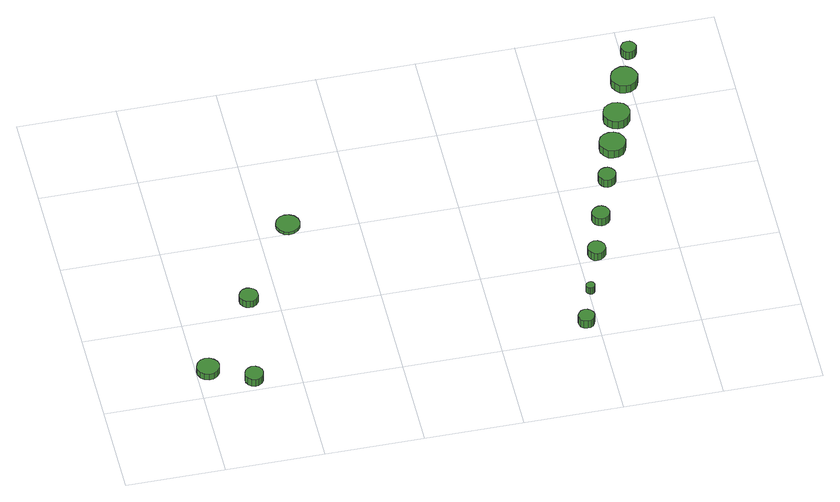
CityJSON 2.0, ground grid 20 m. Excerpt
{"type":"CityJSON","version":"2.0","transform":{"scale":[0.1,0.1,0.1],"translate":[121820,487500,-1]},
"CityObjects":{
"tree1":{"type":"SolitaryVegetationObject","attributes":{"function":"something"},"geometry":[{"type":"MultiSurface","lod":"1","boundaries":[[[0,1,2,3,4,5,6,7,8,9,10,11,12,13,14]],[[15,16,17,18,19,20,21,22,23,24,25,26,27,28,29]],[[0,29,28,1]],[[1,28,27,2]],[[2,27,26,3]],[[3,26,25,4]],[[4,25,24,5]],[[5,24,23,6]],[[6,23,22,7]],[[7,22,21,8]],[[8,21,20,9]],[[9,20,19,10]],[[10,19,18,11]],[[11,18,17,12]],[[12,17,16,13]],[[13,16,15,14]],[[14,15,29,0]]]}]},
"tree2":{"type":"SolitaryVegetationObject","attributes":{"function":"something"},"geometry":[{"type":"MultiSurface","lod":"1","boundaries":[[[30,31,32,33,34,35,36,37,38,39,40,41,42,43,44]],[[45,46,47,48,49,50,51,52,53,54,55,56,57,58,59]],[[30,59,58,31]],[[31,58,57,32]],[[32,57,56,33]],[[33,56,55,34]],[[34,55,54,35]],[[35,54,53,36]],[[36,53,52,37]],[[37,52,51,38]],[[38,51,50,39]],[[39,50,49,40]],[[40,49,48,41]],[[41,48,47,42]],[[42,47,46,43]],[[43,46,45,44]],[[44,45,59,30]]]}]},
"tree3":{"type":"SolitaryVegetationObject","attributes":{"function":"something"},"geometry":[{"type":"MultiSurface","lod":"1","boundaries":[[[60,61,62,63,64,65,66,67,68,69,70,71,72,73,74]],[[75,76,77,78,79,80,81,82,83,84,85,86,87,88,89]],[[60,89,88,61]],[[61,88,87,62]],[[62,87,86,63]],[[63,86,85,64]],[[64,85,84,65]],[[65,84,83,66]],[[66,83,82,67]],[[67,82,81,68]],[[68,81,80,69]],[[69,80,79,70]],[[70,79,78,71]],[[71,78,77,72]],[[72,77,76,73]],[[73,76,75,74]],[[74,75,89,60]]]}]},
"tree4":{"type":"SolitaryVegetationObject","attributes":{"function":"something"},"geometry":[{"type":"MultiSurface","lod":"1","boundaries":[[[90,91,92,93,94,95,96,97,98,99,100,101,102,103,104]],[[105,106,107,108,109,110,111,112,113,114,115,116,117,118,119]],[[90,119,118,91]],[[91,118,117,92]],[[92,117,116,93]],[[93,116,115,94]],[[94,115,114,95]],[[95,114,113,96]],[[96,113,112,97]],[[97,112,111,98]],[[98,111,110,99]],[[99,110,109,100]],[[100,109,108,101]],[[101,108,107,102]],[[102,107,106,103]],[[103,106,105,104]],[[104,105,119,90]]]}]},
"tree5":{"type":"SolitaryVegetationObject","attributes":{"function":"something"},"geometry":[{"type":"MultiSurface","lod":"1","boundaries":[[[120,121,122,123,124,125,126,127,128,129,130,131,132,133,134]],[[135,136,137,138,139,140,141,142,143,144,145,146,147,148,149]],[[120,149,148,121]],[[121,148,147,122]],[[122,147,146,123]],[[123,146,145,124]],[[124,145,144,125]],[[125,144,143,126]],[[126,143,142,127]],[[127,142,141,128]],[[128,141,140,129]],[[129,140,139,130]],[[130,139,138,131]],[[131,138,137,132]],[[132,137,136,133]],[[133,136,135,134]],[[134,135,149,120]]]}]},
"tree6":{"type":"SolitaryVegetationObject","attributes":{"function":"something"},"geometry":[{"type":"MultiSurface","lod":"1","boundaries":[[[150,151,152,153,154,155,156,157,158,159,160,161,162,163,164]],[[165,166,167,168,169,170,171,172,173,174,175,176,177,178,179]],[[150,179,178,151]],[[151,178,177,152]],[[152,177,176,153]],[[153,176,175,154]],[[154,175,174,155]],[[155,174,173,156]],[[156,173,172,157]],[[157,172,171,158]],[[158,171,170,159]],[[159,170,169,160]],[[160,169,168,161]],[[161,168,167,162]],[[162,167,166,163]],[[163,166,165,164]],[[164,165,179,150]]]}]},
"tree7":{"type":"SolitaryVegetationObject","attributes":{"function":"something"},"geometry":[{"type":"MultiSurface","lod":"1","boundaries":[[[180,181,182,183,184,185,186,187,188,189,190,191,192,193,194]],[[195,196,197,198,199,200,201,202,203,204,205,206,207,208,209]],[[180,209,208,181]],[[181,208,207,182]],[[182,207,206,183]],[[183,206,205,184]],[[184,205,204,185]],[[185,204,203,186]],[[186,203,202,187]],[[187,202,201,188]],[[188,201,200,189]],[[189,200,199,190]],[[190,199,198,191]],[[191,198,197,192]],[[192,197,196,193]],[[193,196,195,194]],[[194,195,209,180]]]}]},
"tree8":{"type":"SolitaryVegetationObject","attributes":{"function":"something"},"geometry":[{"type":"MultiSurface","lod":"1","boundaries":[[[210,211,212,213,214,215,216,217,218,219,220,221,222,223,224]],[[225,226,227,228,229,230,231,232,233,234,235,236,237,238,239]],[[210,239,238,211]],[[211,238,237,212]],[[212,237,236,213]],[[213,236,235,214]],[[214,235,234,215]],[[215,234,233,216]],[[216,233,232,217]],[[217,232,231,218]],[[218,231,230,219]],[[219,230,229,220]],[[220,229,228,221]],[[221,228,227,222]],[[222,227,226,223]],[[223,226,225,224]],[[224,225,239,210]]]}]},
"tree9":{"type":"SolitaryVegetationObject","attributes":{"function":"something"},"geometry":[{"type":"MultiSurface","lod":"1","boundaries":[[[240,241,242,243,244,245,246,247,248,249,250,251,252,253,254]],[[255,256,257,258,259,260,261,262,263,264,265,266,267,268,269]],[[240,269,268,241]],[[241,268,267,242]],[[242,267,266,243]],[[243,266,265,244]],[[244,265,264,245]],[[245,264,263,246]],[[246,263,262,247]],[[247,262,261,248]],[[248,261,260,249]],[[249,260,259,250]],[[250,259,258,251]],[[251,258,257,252]],[[252,257,256,253]],[[253,256,255,254]],[[254,255,269,240]]]}]},
"tree10":{"type":"SolitaryVegetationObject","attributes":{"function":"something"},"geometry":[{"type":"MultiSurface","lod":"1","boundaries":[[[270,271,272,273,274,275,276,277,278,279,280,281,282,283,284]],[[285,286,287,288,289,290,291,292,293,294,295,296,297,298,299]],[[270,299,298,271]],[[271,298,297,272]],[[272,297,296,273]],[[273,296,295,274]],[[274,295,294,275]],[[275,294,293,276]],[[276,293,292,277]],[[277,292,291,278]],[[278,291,290,279]],[[279,290,289,280]],[[280,289,288,281]],[[281,288,287,282]],[[282,287,286,283]],[[283,286,285,284]],[[284,285,299,270]]]}]},
"tree11":{"type":"SolitaryVegetationObject","attributes":{"function":"something"},"geometry":[{"type":"MultiSurface","lod":"1","boundaries":[[[300,301,302,303,304,305,306,307,308,309,310,311,312,313,314]],[[315,316,317,318,319,320,321,322,323,324,325,326,327,328,329]],[[300,329,328,301]],[[301,328,327,302]],[[302,327,326,303]],[[303,326,325,304]],[[304,325,324,305]],[[305,324,323,306]],[[306,323,322,307]],[[307,322,321,308]],[[308,321,320,309]],[[309,320,319,310]],[[310,319,318,311]],[[311,318,317,312]],[[312,317,316,313]],[[313,316,315,314]],[[314,315,329,300]]]}]},
"tree12":{"type":"SolitaryVegetationObject","attributes":{"function":"something"},"geometry":[{"type":"MultiSurface","lod":"1","boundaries":[[[330,331,332,333,334,335,336,337,338,339,340,341,342,343,344]],[[345,346,347,348,349,350,351,352,353,354,355,356,357,358,359]],[[330,359,358,331]],[[331,358,357,332]],[[332,357,356,333]],[[333,356,355,334]],[[334,355,354,335]],[[335,354,353,336]],[[336,353,352,337]],[[337,352,351,338]],[[338,351,350,339]],[[339,350,349,340]],[[340,349,348,341]],[[341,348,347,342]],[[342,347,346,343]],[[343,346,345,344]],[[344,345,359,330]]]}]},
"tree13":{"type":"SolitaryVegetationObject","attributes":{"function":"something"},"geometry":[{"type":"MultiSurface","lod":"1","boundaries":[[[360,361,362,363,364,365,366,367,368,369,370,371,372,373,374]],[[375,376,377,378,379,380,381,382,383,384,385,386,387,388,389]],[[360,389,388,361]],[[361,388,387,362]],[[362,387,386,363]],[[363,386,385,364]],[[364,385,384,365]],[[365,384,383,366]],[[366,383,382,367]],[[367,382,381,368]],[[368,381,380,369]],[[369,380,379,370]],[[370,379,378,371]],[[371,378,377,372]],[[372,377,376,373]],[[373,376,375,374]],[[374,375,389,360]]]}]}
},
"vertices":[
[46,68,23],[44,77,23],[38,84,23],[30,89,23],[21,90,23],[12,87,23],[5,81,23],[1,72,23],[1,63,23],[5,54,23],[12,48,23],[21,45,23],[30,46,23],[38,51,23],[44,58,23],[44,58,7],[38,51,7],[30,46,7],[21,45,7],[12,48,7],[5,54,7],[1,63,7],[1,72,7],[5,81,7],[12,87,7],[21,90,7],[30,89,7],[38,84,7],[44,77,7],[46,68,7],
[126,28,25],[124,36,25],[120,42,25],[113,46,25],[105,47,25],[98,44,25],[92,39,25],[89,32,25],[89,24,25],[92,17,25],[98,12,25],[105,9,25],[113,10,25],[120,14,25],[124,20,25],[124,20,7],[120,14,7],[113,10,7],[105,9,7],[98,12,7],[92,17,7],[89,24,7],[89,32,7],[92,39,7],[98,44,7],[105,47,7],[113,46,7],[120,42,7],[124,36,7],[126,28,7],
[161,239,24],[160,247,24],[155,253,24],[148,257,24],[141,258,24],[133,256,24],[127,250,24],[124,243,24],[124,235,24],[127,228,24],[133,223,24],[141,221,24],[148,221,24],[155,225,24],[160,232,24],[160,232,7],[155,225,7],[148,221,7],[141,221,7],[133,223,7],[127,228,7],[124,235,7],[124,243,7],[127,250,7],[133,256,7],[141,258,7],[148,257,7],[155,253,7],[160,247,7],[161,239,7],
[285,422,14],[283,432,14],[277,440,14],[268,445,14],[258,446,14],[249,443,14],[241,436,14],[237,427,14],[237,417,14],[241,408,14],[249,401,14],[258,398,14],[268,399,14],[277,404,14],[283,412,14],[283,412,7],[277,404,7],[268,399,7],[258,398,7],[249,401,7],[241,408,7],[237,417,7],[237,427,7],[241,436,7],[249,443,7],[258,446,7],[268,445,7],[277,440,7],[283,432,7],[285,422,7],
[794,40,27],[792,47,27],[788,53,27],[782,56,27],[776,57,27],[769,55,27],[764,50,27],[761,44,27],[761,37,27],[764,30,27],[769,26,27],[776,24,27],[782,24,27],[788,28,27],[792,34,27],[792,34,7],[788,28,7],[782,24,7],[776,24,7],[769,26,7],[764,30,7],[761,37,7],[761,44,7],[764,50,7],[769,55,7],[776,57,7],[782,56,7],[788,53,7],[792,47,7],[794,40,7],
[812,121,25],[811,125,25],[809,128,25],[806,130,25],[802,130,25],[799,129,25],[796,127,25],[794,123,25],[794,119,25],[796,116,25],[799,114,25],[802,112,25],[806,113,25],[809,115,25],[811,118,25],[811,118,7],[809,115,7],[806,113,7],[802,112,7],[799,114,7],[796,116,7],[794,119,7],[794,123,7],[796,127,7],[799,129,7],[802,130,7],[806,130,7],[809,128,7],[811,125,7],[812,121,7],
[854,218,26],[853,225,26],[848,231,26],[842,235,26],[834,236,26],[827,233,26],[822,228,26],[819,222,26],[819,214,26],[822,207,26],[827,202,26],[834,200,26],[842,201,26],[848,205,26],[853,211,26],[853,211,7],[848,205,7],[842,201,7],[834,200,7],[827,202,7],[822,207,7],[819,214,7],[819,222,7],[822,228,7],[827,233,7],[834,236,7],[842,235,7],[848,231,7],[853,225,7],[854,218,7],
[883,309,26],[881,316,26],[877,322,26],[870,326,26],[863,327,26],[856,324,26],[850,319,26],[847,313,26],[847,305,26],[850,298,26],[856,294,26],[863,291,26],[870,292,26],[877,296,26],[881,302,26],[881,302,6],[877,296,6],[870,292,6],[863,291,6],[856,294,6],[850,298,6],[847,305,6],[847,313,6],[850,319,6],[856,324,6],[863,327,6],[870,326,6],[877,322,6],[881,316,6],[883,309,6],
[917,409,26],[915,416,26],[911,422,26],[904,426,26],[897,426,26],[890,424,26],[885,419,26],[882,413,26],[882,405,26],[885,398,26],[890,394,26],[897,391,26],[904,392,26],[911,396,26],[915,402,26],[915,402,6],[911,396,6],[904,392,6],[897,391,6],[890,394,6],[885,398,6],[882,405,6],[882,413,6],[885,419,6],[890,424,6],[897,426,6],[904,426,6],[911,422,6],[915,416,6],[917,409,6],
[955,492,26],[952,503,26],[946,512,26],[936,517,26],[925,518,26],[915,515,26],[907,508,26],[902,498,26],[902,487,26],[907,477,26],[915,469,26],[925,466,26],[936,467,26],[946,472,26],[952,481,26],[952,481,6],[946,472,6],[936,467,6],[925,466,6],[915,469,6],[907,477,6],[902,487,6],[902,498,6],[907,508,6],[915,515,6],[925,518,6],[936,517,6],[946,512,6],[952,503,6],[955,492,6],
[980,569,26],[978,580,26],[971,589,26],[961,594,26],[950,595,26],[940,592,26],[931,585,26],[927,574,26],[927,563,26],[931,553,26],[940,545,26],[950,542,26],[961,543,26],[971,549,26],[978,558,26],[978,558,6],[971,549,6],[961,543,6],[950,542,6],[940,545,6],[931,553,6],[927,563,6],[927,574,6],[931,585,6],[940,592,6],[950,595,6],[961,594,6],[971,589,6],[978,580,6],[980,569,6],
[1016,661,26],[1013,672,26],[1007,681,26],[997,687,26],[986,688,26],[975,684,26],[967,677,26],[962,666,26],[962,655,26],[967,645,26],[975,637,26],[986,634,26],[997,635,26],[1007,641,26],[1013,650,26],[1013,650,6],[1007,641,6],[997,635,6],[986,634,6],[975,637,6],[967,645,6],[962,655,6],[962,666,6],[967,677,6],[975,684,6],[986,688,6],[997,687,6],[1007,681,6],[1013,672,6],[1016,661,6],
[1030,737,26],[1028,744,26],[1025,749,26],[1019,752,26],[1013,753,26],[1006,751,26],[1002,747,26],[999,741,26],[999,734,26],[1002,728,26],[1006,724,26],[1013,722,26],[1019,723,26],[1025,726,26],[1028,731,26],[1028,731,6],[1025,726,6],[1019,723,6],[1013,722,6],[1006,724,6],[1002,728,6],[999,734,6],[999,741,6],[1002,747,6],[1006,751,6],[1013,753,6],[1019,752,6],[1025,749,6],[1028,744,6],[1030,737,6]
]}
